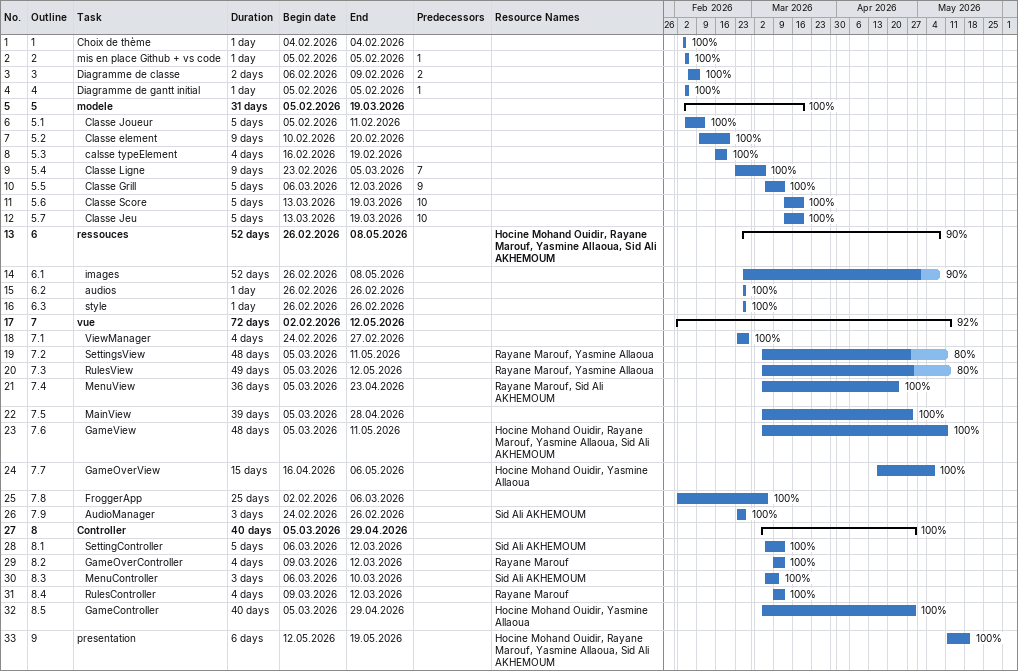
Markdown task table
| ID | WBS | Task | Duration | Start | Finish | Predecessors | Resources | % complete |
|---|---|---|---|---|---|---|---|---|
| 1 | 1 | Choix de thème | 1d | 2026-02-04 | 2026-02-04 |  |  | 100 |
| 2 | 2 | mis en place Github + vs code | 1d | 2026-02-05 | 2026-02-05 | 1 |  | 100 |
| 3 | 3 | Diagramme de classe | 2d | 2026-02-06 | 2026-02-09 | 2 |  | 100 |
| 4 | 4 | Diagramme de gantt initial | 1d | 2026-02-05 | 2026-02-05 | 1 |  | 100 |
| 5 | 5 | **modele** | 31d | 2026-02-05 | 2026-03-19 |  |  | 100 |
| 6 | 5.1 | Classe Joueur | 5d | 2026-02-05 | 2026-02-11 |  |  | 100 |
| 7 | 5.2 | Classe element | 9d | 2026-02-10 | 2026-02-20 |  |  | 100 |
| 8 | 5.3 | calsse typeElement | 4d | 2026-02-16 | 2026-02-19 |  |  | 100 |
| 9 | 5.4 | Classe Ligne | 9d | 2026-02-23 | 2026-03-05 | 7 |  | 100 |
| 10 | 5.5 | Classe Grill | 5d | 2026-03-06 | 2026-03-12 | 9 |  | 100 |
| 11 | 5.6 | Classe Score | 5d | 2026-03-13 | 2026-03-19 | 10 |  | 100 |
| 12 | 5.7 | Classe Jeu | 5d | 2026-03-13 | 2026-03-19 | 10 |  | 100 |
| 13 | 6 | **ressouces** | 52d | 2026-02-26 | 2026-05-08 |  | Hocine Mohand Ouidir, Rayane Marouf, Yasmine Allaoua, Sid Ali AKHEMOUM | 90 |
| 14 | 6.1 | images | 52d | 2026-02-26 | 2026-05-08 |  |  | 90 |
| 15 | 6.2 | audios | 1d | 2026-02-26 | 2026-02-26 |  |  | 100 |
| 16 | 6.3 | style | 1d | 2026-02-26 | 2026-02-26 |  |  | 100 |
| 17 | 7 | **vue** | 72d | 2026-02-02 | 2026-05-12 |  |  | 92 |
| 18 | 7.1 | ViewManager | 4d | 2026-02-24 | 2026-02-27 |  |  | 100 |
| 19 | 7.2 | SettingsView | 48d | 2026-03-05 | 2026-05-11 |  | Rayane Marouf, Yasmine Allaoua | 80 |
| 20 | 7.3 | RulesView | 49d | 2026-03-05 | 2026-05-12 |  | Rayane Marouf, Yasmine Allaoua | 80 |
| 21 | 7.4 | MenuView | 36d | 2026-03-05 | 2026-04-23 |  | Rayane Marouf, Sid Ali AKHEMOUM | 100 |
| 22 | 7.5 | MainView | 39d | 2026-03-05 | 2026-04-28 |  |  | 100 |
| 23 | 7.6 | GameView | 48d | 2026-03-05 | 2026-05-11 |  | Hocine Mohand Ouidir, Rayane Marouf, Yasmine Allaoua, Sid Ali AKHEMOUM | 100 |
| 24 | 7.7 | GameOverView | 15d | 2026-04-16 | 2026-05-06 |  | Hocine Mohand Ouidir, Yasmine Allaoua | 100 |
| 25 | 7.8 | FroggerApp | 25d | 2026-02-02 | 2026-03-06 |  |  | 100 |
| 26 | 7.9 | AudioManager | 3d | 2026-02-24 | 2026-02-26 |  | Sid Ali AKHEMOUM | 100 |
| 27 | 8 | **Controller** | 40d | 2026-03-05 | 2026-04-29 |  |  | 100 |
| 28 | 8.1 | SettingController | 5d | 2026-03-06 | 2026-03-12 |  | Sid Ali AKHEMOUM | 100 |
| 29 | 8.2 | GameOverController | 4d | 2026-03-09 | 2026-03-12 |  | Rayane Marouf | 100 |
| 30 | 8.3 | MenuController | 3d | 2026-03-06 | 2026-03-10 |  | Sid Ali AKHEMOUM | 100 |
| 31 | 8.4 | RulesController | 4d | 2026-03-09 | 2026-03-12 |  | Rayane Marouf | 100 |
| 32 | 8.5 | GameController | 40d | 2026-03-05 | 2026-04-29 |  | Hocine Mohand Ouidir, Yasmine Allaoua | 100 |
| 33 | 9 | presentation | 6d | 2026-05-12 | 2026-05-19 |  | Hocine Mohand Ouidir, Rayane Marouf, Yasmine Allaoua, Sid Ali AKHEMOUM | 100 |
